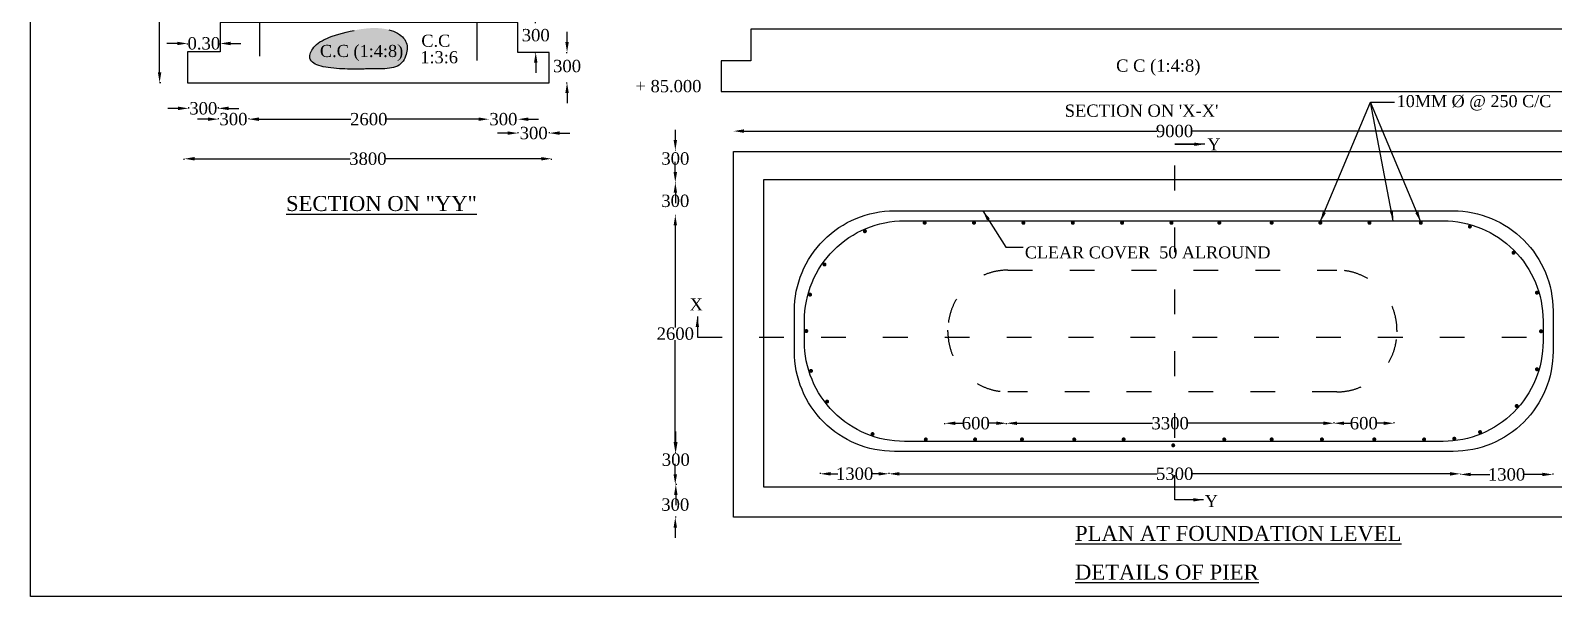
# Model space of a CAD drawing. Header units: millimetres. Extents: x 873 to 18870, y 107 to 12113.
# Drawn here: x 873 to 8258, y 107 to 2851 of the extents above; entities that cross this region are included whole.
import ezdxf

# ---------------------------------------------------------------- set-up
doc = ezdxf.new("R2010")
doc.units = ezdxf.units.MM
doc.header["$MEASUREMENT"] = 0
doc.linetypes.add('ACAD_ISO03W100', pattern=[30, 12, -18])
for name, color, linetype in [('DIM', 5, 'Continuous'), ('DO LINE', 3, 'Continuous'), ('DWG.LINE', 10, 'Continuous'), ('HATCH', 2, 'Continuous'), ('TEXT', 7, 'Continuous')]:
    doc.layers.add(name, color=color, linetype=linetype)
doc.layers.add('TITLE', color=7, linetype='Continuous', lineweight=30)
doc.styles.get("Standard").update_dxf_attribs({"font": 'times.ttf', "height": 60})
doc.dimstyles.get("Standard").update_dxf_attribs({"dimtxt": 60, "dimasz": 50, "dimexe": 0.18, "dimexo": 0.0625, "dimgap": 0.09, "dimtad": 0, "dimtih": 1, "dimtoh": 1, "dimdec": 0, "dimzin": 0, "dimdsep": 46, "dimtxsty": 'Standard', "dimcen": 300, "dimclrd": 5, "dimclre": 5, "dimclrt": 4, "dimadec": 0, "dimazin": 0, "dimtfac": 1, "dimtdec": 0, "dimtofl": 0, "dimtmove": 0, "dimatfit": 3, "dimfxl": 0, "dimtolj": 1, "dimtzin": 0, "dimarcsym": 0})

# ---------------------------------------------------------------- blocks, each defined once
blk = doc.blocks.new('*D12')
at = {"layer": 'Defpoints', "color": 0, "ltscale": 0.2}
for p in [(3999.3, 2269.7), (3999.3, 2113.8), (3999.6, 2113.8)]:
    blk.add_point(p, dxfattribs=at)
at = {"layer": 'DIM', "color": 5, "lineweight": -2, "ltscale": 0.2}
for p, q in [((3999.6, 2319.7), (3999.6, 2369.7)), ((3999.4, 2269.7), (3999.8, 2269.7)), ((3999.4, 2113.8), (3999.8, 2113.8)), ((3999.6, 2063.8), (3999.6, 2013.8))]:
    blk.add_line(p, q, dxfattribs=at)
at = {"layer": 'DIM', "color": 5, "ltscale": 0.2}
for points in [[(3991.3, 2319.7), (4008, 2319.7), (3999.6, 2269.7)], [(3991.3, 2063.8), (4008, 2063.8), (3999.6, 2113.8)]]:
    blk.add_solid(points, dxfattribs=at)
at = {"layer": 'DIM', "color": 4, "ltscale": 0.2, "insert": (3999.6, 2229.6), "char_height": 60, "attachment_point": 5}
blk.add_mtext('\\A1;300', dxfattribs=at)
blk = doc.blocks.new('*D13')
at = {"layer": 'Defpoints', "color": 0, "ltscale": 0.2}
for p in [(3999.3, 2113.8), (3999.3, 1955.3), (3999.4, 1955.3)]:
    blk.add_point(p, dxfattribs=at)
at = {"layer": 'DIM', "color": 5, "lineweight": -2, "ltscale": 0.2}
for p, q in [((3999.4, 2163.8), (3999.4, 2213.8)), ((3999.4, 2113.8), (3999.6, 2113.8)), ((3999.4, 1955.3), (3999.6, 1955.3)), ((3999.4, 1905.3), (3999.4, 1855.3))]:
    blk.add_line(p, q, dxfattribs=at)
at = {"layer": 'DIM', "color": 5, "ltscale": 0.2}
for points in [[(3991.1, 2163.8), (4007.7, 2163.8), (3999.4, 2113.8)], [(3991.1, 1905.3), (4007.7, 1905.3), (3999.4, 1955.3)]]:
    blk.add_solid(points, dxfattribs=at)
at = {"layer": 'DIM', "color": 4, "ltscale": 0.2, "insert": (3999.4, 2024.4), "char_height": 60, "attachment_point": 5}
blk.add_mtext('\\A1;300', dxfattribs=at)
blk = doc.blocks.new('*D14')
at = {"layer": 'Defpoints', "color": 0, "ltscale": 0.2}
for p in [(3999.3, 1955.3), (3999.3, 806.1), (3999.4, 806.1)]:
    blk.add_point(p, dxfattribs=at)
at = {"layer": 'DIM', "color": 5, "lineweight": -2, "ltscale": 0.2}
for p, q in [((3999.4, 1955.3), (3999.6, 1955.3)), ((3999.4, 1905.3), (3999.4, 1411.3)), ((3999.4, 856.1), (3999.4, 1350.1)), ((3999.4, 806.1), (3999.6, 806.1))]:
    blk.add_line(p, q, dxfattribs=at)
at = {"layer": 'DIM', "color": 5, "ltscale": 0.2}
for points in [[(3991.1, 1905.3), (4007.7, 1905.3), (3999.4, 1955.3)], [(3991.1, 856.1), (4007.7, 856.1), (3999.4, 806.1)]]:
    blk.add_solid(points, dxfattribs=at)
at = {"layer": 'DIM', "color": 4, "ltscale": 0.2, "insert": (3999.4, 1380.7), "char_height": 60, "attachment_point": 5}
blk.add_mtext('\\A1;2600', dxfattribs=at)
blk = doc.blocks.new('*D15')
at = {"layer": 'Defpoints', "color": 0, "ltscale": 0.2}
for p in [(3999.4, 806.1), (4001.9, 649.7), (4008, 649.7)]:
    blk.add_point(p, dxfattribs=at)
at = {"layer": 'DIM', "color": 5, "lineweight": -2, "ltscale": 0.2}
for p, q in [((4001.9, 856.1), (4001.9, 906.1)), ((3999.5, 806.1), (4002.1, 806.1)), ((4006.9, 649.7), (4001.7, 649.7)), ((4001.9, 599.7), (4001.9, 549.7))]:
    blk.add_line(p, q, dxfattribs=at)
at = {"layer": 'DIM', "color": 5, "ltscale": 0.2}
for points in [[(3993.6, 856.1), (4010.3, 856.1), (4001.9, 806.1)], [(3993.6, 599.7), (4010.3, 599.7), (4001.9, 649.7)]]:
    blk.add_solid(points, dxfattribs=at)
at = {"layer": 'DIM', "color": 4, "ltscale": 0.2, "insert": (4001.9, 770), "char_height": 60, "attachment_point": 5}
blk.add_mtext('\\A1;300', dxfattribs=at)
blk = doc.blocks.new('*D16')
at = {"layer": 'Defpoints', "color": 0, "ltscale": 0.2}
for p in [(3999.2, 649.7), (3999.2, 491.1), (4008, 491.1)]:
    blk.add_point(p, dxfattribs=at)
at = {"layer": 'DIM', "color": 5, "lineweight": -2, "ltscale": 0.2}
for p, q in [((3999.2, 699.7), (3999.2, 749.7)), ((3999.2, 649.7), (3999, 649.7)), ((4004.2, 491.1), (3999, 491.1)), ((3999.2, 441.1), (3999.2, 391.1))]:
    blk.add_line(p, q, dxfattribs=at)
at = {"layer": 'DIM', "color": 5, "ltscale": 0.2}
for points in [[(3990.9, 699.7), (4007.6, 699.7), (3999.2, 649.7)], [(3990.9, 441.1), (4007.6, 441.1), (3999.2, 491.1)]]:
    blk.add_solid(points, dxfattribs=at)
at = {"layer": 'DIM', "color": 4, "ltscale": 0.2, "insert": (3999.2, 552.2), "char_height": 60, "attachment_point": 5}
blk.add_mtext('\\A1;300', dxfattribs=at)
blk = doc.blocks.new('*D17')
at = {"layer": 'Defpoints', "color": 0, "ltscale": 0.2}
for p in [(4702.3, 709.4), (5035.4, 709.4), (5035.4, 701.7)]:
    blk.add_point(p, dxfattribs=at)
at = {"layer": 'DIM', "color": 5, "lineweight": -2, "ltscale": 0.2}
for p, q in [((4702.3, 706.7), (4702.3, 701.5)), ((4752.3, 701.7), (4786.9, 701.7)), ((4985.4, 701.7), (4950.7, 701.7)), ((5035.4, 706.7), (5035.4, 701.5))]:
    blk.add_line(p, q, dxfattribs=at)
at = {"layer": 'DIM', "color": 5, "ltscale": 0.2}
for points in [[(4752.3, 710), (4752.3, 693.4), (4702.3, 701.7)], [(4985.4, 710), (4985.4, 693.4), (5035.4, 701.7)]]:
    blk.add_solid(points, dxfattribs=at)
at = {"layer": 'DIM', "color": 4, "ltscale": 0.2, "insert": (4868.8, 701.7), "char_height": 60, "attachment_point": 5}
blk.add_mtext('\\A1;1300', dxfattribs=at)
blk = doc.blocks.new('*D18')
at = {"layer": 'Defpoints', "color": 0, "ltscale": 0.2}
for p in [(5035.4, 701.5), (7806, 701.5), (7806, 701.5)]:
    blk.add_point(p, dxfattribs=at)
at = {"layer": 'DIM', "color": 5, "lineweight": -2, "ltscale": 0.2}
for p, q in [((5035.4, 701.5), (5035.4, 701.3)), ((5085.4, 701.5), (6335.7, 701.5)), ((7756, 701.5), (6505.7, 701.5)), ((7806, 701.5), (7806, 701.3))]:
    blk.add_line(p, q, dxfattribs=at)
at = {"layer": 'DIM', "color": 5, "ltscale": 0.2}
for points in [[(5085.4, 709.8), (5085.4, 693.1), (5035.4, 701.5)], [(7756, 709.8), (7756, 693.1), (7806, 701.5)]]:
    blk.add_solid(points, dxfattribs=at)
at = {"layer": 'DIM', "color": 4, "ltscale": 0.2, "insert": (6420.7, 701.5), "char_height": 60, "attachment_point": 5}
blk.add_mtext('\\A1;5300', dxfattribs=at)
blk = doc.blocks.new('*D19')
at = {"layer": 'Defpoints', "color": 0, "ltscale": 0.2}
for p in [(7806, 701.5), (8253.8, 707.8), (8253.8, 698.5)]:
    blk.add_point(p, dxfattribs=at)
at = {"layer": 'DIM', "color": 5, "lineweight": -2, "ltscale": 0.2}
for p, q in [((7806, 701.5), (7806, 698.3)), ((7856, 698.5), (7948, 698.5)), ((8203.8, 698.5), (8111.8, 698.5)), ((8253.8, 703.5), (8253.8, 698.3))]:
    blk.add_line(p, q, dxfattribs=at)
at = {"layer": 'DIM', "color": 5, "ltscale": 0.2}
for points in [[(7856, 706.9), (7856, 690.2), (7806, 698.5)], [(8203.8, 706.9), (8203.8, 690.2), (8253.8, 698.5)]]:
    blk.add_solid(points, dxfattribs=at)
at = {"layer": 'DIM', "color": 4, "ltscale": 0.2, "insert": (8029.9, 698.5), "char_height": 60, "attachment_point": 5}
blk.add_mtext('\\A1;1300', dxfattribs=at)
blk = doc.blocks.new('*D20')
at = {"layer": 'Defpoints', "color": 0, "ltscale": 0.2}
for p in [(5306.9, 939.1), (5605.8, 946.7), (5605.8, 939.1)]:
    blk.add_point(p, dxfattribs=at)
at = {"layer": 'DIM', "color": 5, "lineweight": -2, "ltscale": 0.2}
for p, q in [((5306.9, 941.7), (5306.9, 946.9)), ((5356.9, 946.7), (5393.3, 946.7)), ((5555.8, 946.7), (5519.4, 946.7)), ((5605.8, 941.7), (5605.8, 946.9))]:
    blk.add_line(p, q, dxfattribs=at)
at = {"layer": 'DIM', "color": 5, "ltscale": 0.2}
for points in [[(5356.9, 955), (5356.9, 938.4), (5306.9, 946.7)], [(5555.8, 955), (5555.8, 938.4), (5605.8, 946.7)]]:
    blk.add_solid(points, dxfattribs=at)
at = {"layer": 'DIM', "color": 4, "ltscale": 0.2, "insert": (5456.3, 946.7), "char_height": 60, "attachment_point": 5}
blk.add_mtext('\\A1;600', dxfattribs=at)
blk = doc.blocks.new('*D21')
at = {"layer": 'Defpoints', "color": 0, "ltscale": 0.2}
for p in [(5605.8, 939.1), (7191.9, 954.3), (7191.9, 946.7)]:
    blk.add_point(p, dxfattribs=at)
at = {"layer": 'DIM', "color": 5, "lineweight": -2, "ltscale": 0.2}
for p, q in [((5605.8, 941.7), (5605.8, 946.9)), ((5655.8, 946.7), (6313.5, 946.7)), ((7141.9, 946.7), (6484.1, 946.7)), ((7191.9, 951.7), (7191.9, 946.5))]:
    blk.add_line(p, q, dxfattribs=at)
at = {"layer": 'DIM', "color": 5, "ltscale": 0.2}
for points in [[(5655.8, 955), (5655.8, 938.4), (5605.8, 946.7)], [(7141.9, 955), (7141.9, 938.4), (7191.9, 946.7)]]:
    blk.add_solid(points, dxfattribs=at)
at = {"layer": 'DIM', "color": 4, "ltscale": 0.2, "insert": (6398.8, 946.7), "char_height": 60, "attachment_point": 5}
blk.add_mtext('\\A1;3300', dxfattribs=at)
blk = doc.blocks.new('*D22')
at = {"layer": 'Defpoints', "color": 0, "ltscale": 0.2}
for p in [(7191.9, 954.3), (7483.2, 958.9), (7483.2, 946.7)]:
    blk.add_point(p, dxfattribs=at)
at = {"layer": 'DIM', "color": 5, "lineweight": -2, "ltscale": 0.2}
for p, q in [((7191.9, 951.7), (7191.9, 946.5)), ((7241.9, 946.7), (7274.5, 946.7)), ((7433.2, 946.7), (7400.6, 946.7)), ((7483.2, 951.7), (7483.2, 946.5))]:
    blk.add_line(p, q, dxfattribs=at)
at = {"layer": 'DIM', "color": 5, "ltscale": 0.2}
for points in [[(7241.9, 955), (7241.9, 938.4), (7191.9, 946.7)], [(7433.2, 955), (7433.2, 938.4), (7483.2, 946.7)]]:
    blk.add_solid(points, dxfattribs=at)
at = {"layer": 'DIM', "color": 4, "ltscale": 0.2, "insert": (7337.5, 946.7), "char_height": 60, "attachment_point": 5}
blk.add_mtext('\\A1;600', dxfattribs=at)
blk = doc.blocks.new('*D23')
at = {"layer": 'Defpoints', "color": 0, "ltscale": 0.2}
for p in [(4282, 2362.8), (8558.1, 2362.8), (8558.1, 2362.8)]:
    blk.add_point(p, dxfattribs=at)
at = {"layer": 'DIM', "color": 5, "lineweight": -2, "ltscale": 0.2}
for p, q in [((4282, 2362.8), (4282, 2363)), ((4332, 2362.8), (6334.7, 2362.8)), ((8508.1, 2362.8), (6505.4, 2362.8)), ((8558.1, 2362.8), (8558.1, 2363))]:
    blk.add_line(p, q, dxfattribs=at)
at = {"layer": 'DIM', "color": 5, "ltscale": 0.2}
for points in [[(4332, 2371.2), (4332, 2354.5), (4282, 2362.8)], [(8508.1, 2371.2), (8508.1, 2354.5), (8558.1, 2362.8)]]:
    blk.add_solid(points, dxfattribs=at)
at = {"layer": 'DIM', "color": 4, "ltscale": 0.2, "insert": (6420, 2362.8), "char_height": 60, "attachment_point": 5}
blk.add_mtext('\\A1;9000', dxfattribs=at)
blk = doc.blocks.new('*D55')
at = {"layer": 'Defpoints', "color": 0, "ltscale": 0.2}
for p in [(3235.4, 2888.6), (3322.6, 2888.6), (3235.4, 2744.5)]:
    blk.add_point(p, dxfattribs=at)
at = {"layer": 'DIM', "color": 5, "lineweight": -2, "ltscale": 0.2}
for p, q in [((3322.6, 2938.6), (3322.6, 2988.6)), ((3317.6, 2888.6), (3322.8, 2888.6)), ((3317.6, 2744.5), (3322.8, 2744.5)), ((3322.6, 2694.5), (3322.6, 2644.5))]:
    blk.add_line(p, q, dxfattribs=at)
at = {"layer": 'DIM', "color": 5, "ltscale": 0.2}
for points in [[(3314.2, 2938.6), (3330.9, 2938.6), (3322.6, 2888.6)], [(3314.2, 2694.5), (3330.9, 2694.5), (3322.6, 2744.5)]]:
    blk.add_solid(points, dxfattribs=at)
at = {"layer": 'DIM', "color": 4, "ltscale": 0.2, "insert": (3322.6, 2827.5), "char_height": 60, "attachment_point": 5}
blk.add_mtext('\\A1;300', dxfattribs=at)
blk = doc.blocks.new('*D56')
at = {"layer": 'Defpoints', "color": 0, "ltscale": 0.2}
for p in [(3388.5, 2744.5), (3388.5, 2597.5), (3474.6, 2597.5)]:
    blk.add_point(p, dxfattribs=at)
at = {"layer": 'DIM', "color": 5, "lineweight": -2, "ltscale": 0.2}
for p, q in [((3474.6, 2794.5), (3474.6, 2844.5)), ((3469.6, 2744.5), (3474.7, 2744.5)), ((3469.6, 2597.5), (3474.7, 2597.5)), ((3474.6, 2547.5), (3474.6, 2497.5))]:
    blk.add_line(p, q, dxfattribs=at)
at = {"layer": 'DIM', "color": 5, "ltscale": 0.2}
for points in [[(3466.2, 2794.5), (3482.9, 2794.5), (3474.6, 2744.5)], [(3466.2, 2547.5), (3482.9, 2547.5), (3474.6, 2597.5)]]:
    blk.add_solid(points, dxfattribs=at)
at = {"layer": 'DIM', "color": 4, "ltscale": 0.2, "insert": (3474.6, 2677.8), "char_height": 60, "attachment_point": 5}
blk.add_mtext('\\A1;300', dxfattribs=at)
blk = doc.blocks.new('*D47')
at = {"layer": 'Defpoints', "color": 0, "ltscale": 0.2}
for p in [(1638.5, 2480.9), (1783.1, 2480.9), (1783.1, 2473)]:
    blk.add_point(p, dxfattribs=at)
at = {"layer": 'DIM', "color": 5, "lineweight": -2, "ltscale": 0.2}
for p, q in [((1588.5, 2473), (1538.5, 2473)), ((1638.5, 2478), (1638.5, 2472.9)), ((1783.1, 2478), (1783.1, 2472.9)), ((1833.1, 2473), (1883.1, 2473))]:
    blk.add_line(p, q, dxfattribs=at)
at = {"layer": 'DIM', "color": 5, "ltscale": 0.2}
for points in [[(1588.5, 2481.4), (1588.5, 2464.7), (1638.5, 2473)], [(1833.1, 2481.4), (1833.1, 2464.7), (1783.1, 2473)]]:
    blk.add_solid(points, dxfattribs=at)
at = {"layer": 'DIM', "color": 4, "ltscale": 0.2, "insert": (1710.8, 2473), "char_height": 60, "attachment_point": 5}
blk.add_mtext('\\A1;300', dxfattribs=at)
blk = doc.blocks.new('*D48')
at = {"layer": 'Defpoints', "color": 0, "ltscale": 0.2}
for p in [(1783.1, 2529.5), (1930.9, 2529.5), (1930.9, 2420.6)]:
    blk.add_point(p, dxfattribs=at)
at = {"layer": 'DIM', "color": 5, "lineweight": -2, "ltscale": 0.2}
for p, q in [((1733.1, 2420.6), (1683.1, 2420.6)), ((1783.1, 2425.6), (1783.1, 2420.4)), ((1930.9, 2425.6), (1930.9, 2420.4)), ((1980.9, 2420.6), (2030.9, 2420.6))]:
    blk.add_line(p, q, dxfattribs=at)
at = {"layer": 'DIM', "color": 5, "ltscale": 0.2}
for points in [[(1733.1, 2429), (1733.1, 2412.3), (1783.1, 2420.6)], [(1980.9, 2429), (1980.9, 2412.3), (1930.9, 2420.6)]]:
    blk.add_solid(points, dxfattribs=at)
at = {"layer": 'DIM', "color": 4, "ltscale": 0.2, "insert": (1857, 2420.6), "char_height": 60, "attachment_point": 5}
blk.add_mtext('\\A1;300', dxfattribs=at)
blk = doc.blocks.new('*D49')
at = {"layer": 'Defpoints', "color": 0, "ltscale": 0.2}
for p in [(1930.9, 2420.4), (3095.2, 2420.4), (3095.2, 2420.4)]:
    blk.add_point(p, dxfattribs=at)
at = {"layer": 'DIM', "color": 5, "lineweight": -2, "ltscale": 0.2}
for p, q in [((1930.9, 2420.4), (1930.9, 2420.6)), ((1980.9, 2420.4), (2426.9, 2420.4)), ((3045.2, 2420.4), (2599.2, 2420.4)), ((3095.2, 2420.4), (3095.2, 2420.6))]:
    blk.add_line(p, q, dxfattribs=at)
at = {"layer": 'DIM', "color": 5, "ltscale": 0.2}
for points in [[(1980.9, 2428.8), (1980.9, 2412.1), (1930.9, 2420.4)], [(3045.2, 2428.8), (3045.2, 2412.1), (3095.2, 2420.4)]]:
    blk.add_solid(points, dxfattribs=at)
at = {"layer": 'DIM', "color": 4, "ltscale": 0.2, "insert": (2513.1, 2420.4), "char_height": 60, "attachment_point": 5}
blk.add_mtext('\\A1;2600', dxfattribs=at)
blk = doc.blocks.new('*D50')
at = {"layer": 'Defpoints', "color": 0, "ltscale": 0.2}
for p in [(3095.2, 2420.4), (3236.6, 2420.4), (3236.6, 2420.4)]:
    blk.add_point(p, dxfattribs=at)
at = {"layer": 'DIM', "color": 5, "lineweight": -2, "ltscale": 0.2}
for p, q in [((3045.2, 2420.4), (2995.2, 2420.4)), ((3095.2, 2420.4), (3095.2, 2420.6)), ((3236.6, 2420.4), (3236.6, 2420.6)), ((3286.6, 2420.4), (3336.6, 2420.4))]:
    blk.add_line(p, q, dxfattribs=at)
at = {"layer": 'DIM', "color": 5, "ltscale": 0.2}
for points in [[(3045.2, 2428.8), (3045.2, 2412.1), (3095.2, 2420.4)], [(3286.6, 2428.8), (3286.6, 2412.1), (3236.6, 2420.4)]]:
    blk.add_solid(points, dxfattribs=at)
at = {"layer": 'DIM', "color": 4, "ltscale": 0.2, "insert": (3165.9, 2420.4), "char_height": 60, "attachment_point": 5}
blk.add_mtext('\\A1;300', dxfattribs=at)
blk = doc.blocks.new('*D51')
at = {"layer": 'Defpoints', "color": 0, "ltscale": 0.2}
for p in [(3236.6, 2420.4), (3388.5, 2420.4), (3388.5, 2353.1)]:
    blk.add_point(p, dxfattribs=at)
at = {"layer": 'DIM', "color": 5, "lineweight": -2, "ltscale": 0.2}
for p, q in [((3186.6, 2353.1), (3136.6, 2353.1)), ((3236.6, 2358.1), (3236.6, 2353)), ((3388.5, 2358.1), (3388.5, 2353)), ((3438.5, 2353.1), (3488.5, 2353.1))]:
    blk.add_line(p, q, dxfattribs=at)
at = {"layer": 'DIM', "color": 5, "ltscale": 0.2}
for points in [[(3186.6, 2361.5), (3186.6, 2344.8), (3236.6, 2353.1)], [(3438.5, 2361.5), (3438.5, 2344.8), (3388.5, 2353.1)]]:
    blk.add_solid(points, dxfattribs=at)
at = {"layer": 'DIM', "color": 4, "ltscale": 0.2, "insert": (3312.6, 2353.1), "char_height": 60, "attachment_point": 5}
blk.add_mtext('\\A1;300', dxfattribs=at)
blk = doc.blocks.new('*D52')
at = {"layer": 'Defpoints', "color": 0, "ltscale": 0.2}
for p in [(1618.6, 2216.2), (3399.3, 2228.7), (3399.3, 2216.2)]:
    blk.add_point(p, dxfattribs=at)
at = {"layer": 'DIM', "color": 5, "lineweight": -2, "ltscale": 0.2}
for p, q in [((1618.6, 2223.7), (1618.6, 2228.9)), ((1668.6, 2228.7), (2423.6, 2228.7)), ((3349.3, 2228.7), (2594.2, 2228.7)), ((3399.3, 2223.7), (3399.3, 2228.9))]:
    blk.add_line(p, q, dxfattribs=at)
at = {"layer": 'DIM', "color": 5, "ltscale": 0.2}
for points in [[(1668.6, 2237.1), (1668.6, 2220.4), (1618.6, 2228.7)], [(3349.3, 2237.1), (3349.3, 2220.4), (3399.3, 2228.7)]]:
    blk.add_solid(points, dxfattribs=at)
at = {"layer": 'DIM', "color": 4, "ltscale": 0.2, "insert": (2508.9, 2228.7), "char_height": 60, "attachment_point": 5}
blk.add_mtext('\\A1;3800', dxfattribs=at)
blk = doc.blocks.new('*D53')
at = {"layer": 'Defpoints', "color": 0, "ltscale": 0.2}
for p in [(1511.6, 6976.9), (1499.1, 2597.5), (1511.6, 2597.5)]:
    blk.add_point(p, dxfattribs=at)
at = {"layer": 'DIM', "color": 5, "lineweight": -2, "ltscale": 0.2}
for p, q in [((1504.1, 6976.9), (1498.9, 6976.9)), ((1499.1, 6926.9), (1499.1, 5037.5)), ((1499.1, 2647.5), (1499.1, 4976.2)), ((1504.1, 2597.5), (1498.9, 2597.5))]:
    blk.add_line(p, q, dxfattribs=at)
at = {"layer": 'DIM', "color": 5, "ltscale": 0.2}
for points in [[(1490.7, 6926.9), (1507.4, 6926.9), (1499.1, 6976.9)], [(1490.7, 2647.5), (1507.4, 2647.5), (1499.1, 2597.5)]]:
    blk.add_solid(points, dxfattribs=at)
at = {"layer": 'DIM', "color": 4, "ltscale": 0.2, "insert": (1499.1, 5006.9), "char_height": 60, "attachment_point": 5}
blk.add_mtext('\\A1;8900', dxfattribs=at)
blk = doc.blocks.new('*D59')
at = {"layer": 'Defpoints', "color": 0, "ltscale": 0.2}
for p in [(1634.1, 2787.5), (1634.1, 2747.4), (1793, 2747.4)]:
    blk.add_point(p, dxfattribs=at)
at = {"layer": 'DIM', "color": 5, "lineweight": -2, "ltscale": 0.2}
for p, q in [((1584.1, 2787.5), (1534.1, 2787.5)), ((1634.1, 2782.5), (1634.1, 2787.7)), ((1793, 2782.5), (1793, 2787.7)), ((1843, 2787.5), (1893, 2787.5))]:
    blk.add_line(p, q, dxfattribs=at)
at = {"layer": 'DIM', "color": 5, "ltscale": 0.2}
for points in [[(1584.1, 2795.8), (1584.1, 2779.2), (1634.1, 2787.5)], [(1843, 2795.8), (1843, 2779.2), (1793, 2787.5)]]:
    blk.add_solid(points, dxfattribs=at)
at = {"layer": 'DIM', "color": 4, "ltscale": 0.2, "insert": (1713.5, 2787.5), "char_height": 60, "attachment_point": 5}
blk.add_mtext('\\A1;0.30', dxfattribs=at)

msp = doc.modelspace()

# ---------------------------------------------------------------- hatches: boundary and pattern name
at = {"layer": 'HATCH', "ltscale": 0.2}
h = msp.add_hatch(dxfattribs=at)
h.set_pattern_fill('AR-SAND', color=256, scale=50, style=0)
h.paths.add_polyline_path([(2672.7, 4989), (2668.8, 5001.5), (2664.9, 5014), (2661.2, 5026.5), (2657.6, 5039), (2654.3, 5051.4), (2651.1, 5063.6), (2647.9, 5075.6), (2644.8, 5087.3), (2641.7, 5098.4), (2638.4, 5109), (2635, 5118.9), (2631.3, 5128), (2627.4, 5136.2), (2623.1, 5143.6), (2618.5, 5150.3), (2613.6, 5156.3), (2608.2, 5161.6), (2602.4, 5166.5), (2596.2, 5170.8), (2589.5, 5174.8), (2582.3, 5178.4), (2574.6, 5181.7), (2566.6, 5184.5), (2558.4, 5187), (2549.9, 5189.1), (2541.3, 5190.7), (2532.6, 5191.8), (2523.9, 5192.4), (2515.2, 5192.5), (2506.6, 5192), (2498, 5191.1), (2489.3, 5189.7), (2480.6, 5187.8), (2471.8, 5185.6), (2462.9, 5182.8), (2453.9, 5179.7), (2444.6, 5176.2), (2435.2, 5172.4), (2425.8, 5168.1), (2416.3, 5163.4), (2406.9, 5158.3), (2397.6, 5152.8), (2388.5, 5146.8), (2379.6, 5140.5), (2371, 5133.6), (2362.8, 5126.4), (2355, 5118.7), (2347.6, 5110.7), (2340.8, 5102.4), (2334.6, 5093.8), (2329.1, 5084.8), (2324.3, 5075.7), (2320.3, 5066.3), (2317, 5056.6), (2314.3, 5046.7), (2312.2, 5036.6), (2310.6, 5026.2), (2309.4, 5015.5), (2308.6, 5004.5), (2308, 4993.2), (2307.6, 4981.6), (2307.3, 4969.7), (2307.2, 4957.5), (2307.2, 4945.1), (2307.2, 4932.6), (2307.2, 4919.9), (2307.1, 4907.1), (2307, 4894.2), (2306.9, 4881.3), (2306.6, 4868.4), (2306.2, 4855.4), (2305.7, 4842.5), (2305.2, 4829.7), (2304.5, 4816.9), (2303.8, 4804.3), (2303, 4791.7), (2302.2, 4779.3), (2301.3, 4767.2), (2300.7, 4755.2), (2300.2, 4743.6), (2300.1, 4732.2), (2300.4, 4721.2), (2301.2, 4710.6), (2302.7, 4700.4), (2305, 4690.7), (2308.3, 4681.5), (2313.1, 4672.8), (2319.8, 4664.5), (2328.7, 4656.9), (2340.1, 4649.7), (2354.4, 4643.1), (2372.1, 4637), (2385.4, 4634.5), (2398, 4632.7), (2410, 4631.3), (2421.5, 4630.5), (2432.6, 4630.1), (2443.4, 4630), (2454.1, 4630.2), (2464.6, 4630.5), (2475.1, 4631), (2485.6, 4631.6), (2496.1, 4632.5), (2506.6, 4633.6), (2517.1, 4635), (2527.5, 4636.8), (2538, 4639), (2548.5, 4641.7), (2558.9, 4644.9), (2569.4, 4648.6), (2579.7, 4652.6), (2589.9, 4656.9), (2599.9, 4661.5), (2609.6, 4666.1), (2619.1, 4670.7), (2628.2, 4675.3), (2637, 4679.8), (2645.3, 4684.2), (2653.2, 4688.7), (2660.6, 4693.2), (2667.5, 4698), (2673.8, 4703), (2679.5, 4708.3), (2684.6, 4714), (2689.1, 4720.3), (2692.9, 4727), (2696.2, 4734), (2699.1, 4741.5), (2701.6, 4749.3), (2703.9, 4757.3), (2705.9, 4765.5), (2707.8, 4773.9), (2709.6, 4782.5), (2711.3, 4791.2), (2712.8, 4800.1), (2713.9, 4809.2), (2714.7, 4818.6), (2715.1, 4828.1), (2714.9, 4838), (2714, 4848.2), (2712.5, 4858.7), (2710.4, 4869.5), (2707.7, 4880.7), (2704.6, 4892), (2701.1, 4903.6), (2697.3, 4915.4), (2693.3, 4927.4), (2689.2, 4939.5), (2685.1, 4951.7), (2680.9, 4964.1), (2676.8, 4976.5)])
h.paths.add_polyline_path([(2687.2, 2806.3), (2682.1, 2813.2), (2676.1, 2819.7), (2669.3, 2825.9), (2661.5, 2831.6), (2652.9, 2837), (2643.5, 2841.9), (2633.2, 2846.4), (2622.1, 2850.5), (2610.1, 2854), (2597.3, 2857), (2583.6, 2859.4), (2569, 2861.1), (2553.4, 2862.1), (2537, 2862.3), (2519.5, 2861.7), (2501.1, 2860.1), (2482, 2857.8), (2462.5, 2854.8), (2442.8, 2851.2), (2423.2, 2847.1), (2404, 2842.6), (2385.4, 2837.9), (2367.9, 2833), (2351.5, 2828), (2336.2, 2822.9), (2322.1, 2817.7), (2309.2, 2812.3), (2297.3, 2806.8), (2286.4, 2801.1), (2276.6, 2795.2), (2267.7, 2789), (2259.7, 2782.5), (2252.7, 2775.9), (2246.5, 2769.1), (2241.2, 2762.2), (2236.8, 2755.3), (2233.2, 2748.5), (2230.5, 2741.7), (2228.6, 2735.1), (2227.5, 2728.8), (2227.2, 2722.6), (2227.9, 2716.8), (2229.5, 2711.2), (2232.1, 2705.9), (2235.8, 2700.9), (2240.6, 2696.2), (2246.6, 2691.8), (2253.7, 2687.8), (2262, 2684.1), (2271.3, 2680.7), (2281.6, 2677.7), (2292.6, 2674.9), (2304.5, 2672.5), (2316.9, 2670.5), (2329.9, 2668.7), (2343.3, 2667.3), (2357, 2666.1), (2370.7, 2665.2), (2384.3, 2664.5), (2397.5, 2664), (2410.2, 2663.7), (2422.2, 2663.4), (2433.2, 2663.3), (2443.2, 2663.3), (2452.3, 2663.3), (2460.6, 2663.3), (2468.4, 2663.4), (2475.8, 2663.5), (2483.1, 2663.6), (2490.3, 2663.7), (2497.7, 2663.8), (2505.5, 2663.8), (2513.6, 2663.9), (2522.1, 2664), (2531, 2664.1), (2540.2, 2664.1), (2549.8, 2664.3), (2559.8, 2664.4), (2570, 2664.7), (2580.6, 2665), (2591.4, 2665.4), (2602.2, 2666.2), (2613, 2667.4), (2623.4, 2669), (2633.5, 2671.3), (2643, 2674.3), (2651.8, 2678.1), (2659.8, 2682.9), (2667, 2688.5), (2673.4, 2694.8), (2679.1, 2701.7), (2684, 2709.2), (2688.1, 2717), (2691.7, 2725.2), (2694.5, 2733.6), (2696.7, 2742), (2698.2, 2750.5), (2699.1, 2758.9), (2699.2, 2767.3), (2698.5, 2775.6), (2697, 2783.7), (2694.6, 2791.5), (2691.4, 2799.1)])
h.paths.add_polyline_path([(10383.4, 5339.4), (10385.9, 5345), (10387.7, 5350.9), (10388.8, 5357.2), (10389.5, 5363.7), (10389.6, 5370.6), (10389.3, 5377.5), (10388.4, 5384.5), (10387, 5391.4), (10385.2, 5398.1), (10382.9, 5404.4), (10380.1, 5410.4), (10376.8, 5415.7), (10373, 5420.6), (10368.8, 5425), (10364.2, 5428.9), (10359, 5432.4), (10353.4, 5435.5), (10347.4, 5438.2), (10340.8, 5440.6), (10333.9, 5442.6), (10326.5, 5444.4), (10318.9, 5445.9), (10311, 5447.1), (10302.8, 5448.1), (10294.6, 5448.9), (10286.3, 5449.4), (10277.9, 5449.8), (10269.6, 5449.9), (10261.2, 5450), (10252.4, 5450.1), (10243.1, 5450.2), (10233, 5450.5), (10222, 5451), (10209.9, 5451.9), (10196.4, 5453.3), (10181.5, 5455.1), (10165.4, 5457.2), (10148.6, 5459.7), (10131.5, 5462.3), (10114.5, 5465), (10097.9, 5467.5), (10082.2, 5469.9), (10067.8, 5471.9), (10054.9, 5473.4), (10043.5, 5474.6), (10033.1, 5475.3), (10023.5, 5475.6), (10014.5, 5475.6), (10005.6, 5475.1), (9996.7, 5474.3), (9987.3, 5473.2), (9977.4, 5471.7), (9966.9, 5469.9), (9955.9, 5467.8), (9944.6, 5465.5), (9933, 5462.8), (9921.3, 5459.9), (9909.6, 5456.8), (9897.9, 5453.5), (9886.4, 5449.9), (9875.1, 5446.1), (9864.1, 5442.1), (9853.2, 5437.8), (9842.6, 5433.2), (9832.3, 5428.3), (9822.2, 5423), (9812.5, 5417.4), (9803, 5411.3), (9794, 5405), (9785.4, 5398.5), (9777.3, 5391.7), (9769.9, 5384.9), (9763.3, 5378), (9757.4, 5371.3), (9752.4, 5364.6), (9748.4, 5358.1), (9745.3, 5351.8), (9743.1, 5345.7), (9741.8, 5339.7), (9741.3, 5333.9), (9741.7, 5328.1), (9742.8, 5322.3), (9744.7, 5316.7), (9747.4, 5311), (9750.8, 5305.4), (9755, 5299.9), (9760, 5294.6), (9765.8, 5289.4), (9772.4, 5284.4), (9779.9, 5279.7), (9788.1, 5275.3), (9797.3, 5271.2), (9807.2, 5267.4), (9817.9, 5264), (9829.4, 5260.8), (9841.5, 5258), (9854.2, 5255.5), (9867.6, 5253.3), (9881.4, 5251.4), (9895.9, 5249.8), (9911.8, 5248.5), (9930, 5247.5), (9951.5, 5246.7), (9977.1, 5246.1), (10007.8, 5245.7), (10044.4, 5245.4), (10088, 5245.4), (10101.9, 5246.9), (10114.1, 5248.3), (10125, 5249.6), (10134.5, 5250.9), (10143.1, 5252.1), (10150.9, 5253.1), (10158.1, 5254.1), (10167.8, 5255.4), (10177.9, 5256.6), (10184.2, 5257.3), (10190.4, 5258), (10196.6, 5258.8), (10202.9, 5259.5), (10209.1, 5260.4), (10215.5, 5261.3), (10222, 5262.3), (10228.7, 5263.6), (10235.6, 5265), (10242.9, 5266.7), (10250.6, 5268.7), (10258.8, 5271), (10267.6, 5273.7), (10277.1, 5276.8), (10287.2, 5280.4), (10297.7, 5284.4), (10308.6, 5288.8), (10319.4, 5293.4), (10329.9, 5298.2), (10340, 5303.2), (10349.3, 5308.3), (10357.7, 5313.4), (10364.9, 5318.5), (10371, 5323.5), (10376.1, 5328.7), (10380.2, 5334)])
h.paths.add_polyline_path([(2296.2, 4757.4), (2730.5, 4757.4), (2730.5, 4875.5), (2296.2, 4875.5)], flags=9)
h.paths.add_polyline_path([(2256.6, 2683.7), (2690.9, 2683.7), (2690.9, 2801.8), (2256.6, 2801.8)], flags=25)
h.paths.add_polyline_path([(9880.5, 5301.3), (10271.6, 5301.3), (10271.6, 5419.5), (9880.5, 5419.5)], flags=24)

# ---------------------------------------------------------------- linework, layer by layer
at = {"layer": 'DO LINE', "linetype": 'ACAD_ISO03W100', "ltscale": 10}
for points in [[(6561.1, 575.6), (6421.5, 575.6), (6421.5, 2299.1), (6566.3, 2299.1)], [(4106.3, 1463.4), (4106.3, 1364.5), (8722.5, 1364.5), (8722.5, 1486.4)]]:
    msp.add_lwpolyline(points, dxfattribs=at)
msp.add_lwpolyline([(5611.8, 1688.9), (7207.7, 1688.9, -0.414214), (7498.5, 1398.1), (7498.5, 1389.7, -0.414214), (7207.7, 1098.9), (5611.8, 1098.9, -0.414214), (5321, 1389.7), (5321, 1398.1, -0.414214)], format="xyb", close=True, dxfattribs=at)
at = {"layer": 'DWG.LINE', "ltscale": 0.2}
for points in [[(2256.6, 6732.2), (2256.6, 6384.1), (1982.6, 2888.6), (1982.6, 2726.4)], [(2732.8, 6732.2), (2732.8, 6380.2), (3037.2, 2888.6), (3037.2, 2705.8)], [(2610.1, 2854), (2622.1, 2850.5), (2633.2, 2846.4), (2643.5, 2841.9), (2652.9, 2837), (2661.5, 2831.6), (2669.3, 2825.9), (2676.1, 2819.7), (2682.1, 2813.2), (2687.2, 2806.3), (2691.4, 2799.1), (2694.6, 2791.5), (2697, 2783.7), (2698.5, 2775.6), (2699.2, 2767.3), (2699.1, 2758.9), (2698.2, 2750.5), (2696.7, 2742), (2694.5, 2733.6), (2691.7, 2725.2), (2688.1, 2717), (2684, 2709.2), (2679.1, 2701.7), (2673.4, 2694.8), (2667, 2688.5), (2659.8, 2682.9), (2651.8, 2678.1), (2643, 2674.3), (2633.5, 2671.3), (2623.4, 2669), (2613, 2667.4), (2602.2, 2666.2), (2591.4, 2665.4), (2580.6, 2665), (2570, 2664.7), (2559.8, 2664.4), (2549.8, 2664.3), (2540.2, 2664.1), (2531, 2664.1), (2522.1, 2664), (2513.6, 2663.9), (2505.5, 2663.8), (2497.7, 2663.8), (2490.3, 2663.7), (2483.1, 2663.6), (2475.8, 2663.5), (2468.4, 2663.4), (2460.6, 2663.3), (2452.3, 2663.3), (2443.2, 2663.3), (2433.2, 2663.3), (2422.2, 2663.4), (2410.2, 2663.7), (2397.5, 2664), (2384.3, 2664.5), (2370.7, 2665.2), (2357, 2666.1), (2343.3, 2667.3), (2329.9, 2668.7), (2316.9, 2670.5), (2304.5, 2672.5), (2292.6, 2674.9), (2281.6, 2677.7), (2271.3, 2680.7), (2262, 2684.1), (2253.7, 2687.8), (2246.6, 2691.8), (2240.6, 2696.2), (2235.8, 2700.9), (2232.1, 2705.9), (2229.5, 2711.2), (2227.9, 2716.8), (2227.2, 2722.6), (2227.5, 2728.8), (2228.6, 2735.1), (2230.5, 2741.7), (2233.2, 2748.5), (2236.8, 2755.3), (2241.2, 2762.2), (2246.5, 2769.1), (2252.7, 2775.9), (2259.7, 2782.5), (2267.7, 2789), (2276.6, 2795.2), (2286.4, 2801.1), (2297.3, 2806.8), (2309.2, 2812.3), (2322.1, 2817.7), (2336.2, 2822.9), (2351.5, 2828), (2367.9, 2833), (2385.4, 2837.9), (2404, 2842.6), (2423.2, 2847.1), (2442.8, 2851.2)], [(1634.1, 2597.5), (3388.5, 2597.5)], [(4282, 2264.1), (8558.1, 2264.1)]]:
    msp.add_lwpolyline(points, dxfattribs=at)
for points in [[(1634.1, 2597.5), (3388.5, 2597.5), (3388.5, 2744.5), (3235.4, 2744.5), (3235.4, 2888.6), (1793, 2888.6), (1793, 2747.4), (1634.1, 2747.4), (1634.1, 2597.5)], [(4221.7, 2702.9), (4221.7, 2554.8), (8583.9, 2554.8), (8583.9, 2707.9), (8430.8, 2707.9), (8430.8, 2856.6), (4365.2, 2856.6), (4365.2, 2702.9), (4221.7, 2702.9)], [(8558.1, 491.1), (4282, 491.1), (4282, 2264.1), (8558.1, 2264.1)], [(4429.2, 2128.4), (8403.9, 2128.4), (8403.9, 637.4), (4429.2, 637.4)]]:
    msp.add_lwpolyline(points, close=True, dxfattribs=at)
for points in [[(5061.5, 1976.4), (7770.6, 1976.4, -0.414214), (8255.3, 1491.7), (8255.3, 1295, -0.414214), (7770.6, 810.4), (5061.5, 810.4, -0.414214), (4576.8, 1295), (4576.8, 1491.7, -0.414214)], [(5110, 1927.9), (7722.2, 1927.9, -0.414214), (8206.8, 1443.3), (8206.8, 1343.5, -0.414214), (7722.2, 858.8), (5110, 858.8, -0.414214), (4625.3, 1343.5), (4625.3, 1443.3, -0.414214)]]:
    msp.add_lwpolyline(points, format="xyb", close=True, dxfattribs=at)
at = {"layer": 'HATCH', "ltscale": 0.2, "const_width": 9.69}
for points in [[(5203.6, 1918.2, 1), (5213.3, 1918.2, 1)], [(5442.8, 1918.2, 1), (5452.5, 1918.2, 1)], [(5682.4, 1918.2, 1), (5692.1, 1918.2, 1)], [(5922, 1918.2, 1), (5931.7, 1918.2, 1)], [(6160.9, 1918.2, 1), (6170.6, 1918.2, 1)], [(6400.2, 1918.2, 1), (6409.9, 1918.2, 1)], [(6632.3, 1918.2, 1), (6642, 1918.2, 1)], [(6886, 1918.2, 1), (6895.7, 1918.2, 1)], [(7122.1, 1918.2, 1), (7131.8, 1918.2, 1)], [(7360.3, 1918.2, 1), (7370, 1918.2, 1)], [(7609.3, 1918.2, 1), (7618.9, 1918.2, 1)], [(4913.8, 1877.4, 1), (4923.5, 1877.4, 1)], [(7847.1, 1900.1, 1), (7856.8, 1900.1, 1)], [(8058.8, 1773.2, 1), (8068.5, 1773.2, 1)], [(4717.8, 1716.3, 1), (4727.5, 1716.3, 1)], [(4648.1, 1570.3, 1), (4657.8, 1570.3, 1)], [(8172.4, 1579.5, 1), (8182.1, 1579.5, 1)], [(4629.9, 1393.7, 1), (4639.5, 1393.7, 1)], [(8192.3, 1392.6, 1), (8202, 1392.6, 1)], [(4652.6, 1200.7, 1), (4662.3, 1200.7, 1)], [(8172.6, 1208.5, 1), (8182.3, 1208.5, 1)], [(4730.6, 1052, 1), (4740.3, 1052, 1)], [(8074.3, 1030.3, 1), (8084, 1030.3, 1)], [(4950.9, 894.3, 1), (4960.6, 894.3, 1)], [(7896.4, 903.8, 1), (7906.1, 903.8, 1)], [(5209.2, 868.4, 1), (5218.9, 868.4, 1)], [(5448.1, 868.4, 1), (5457.8, 868.4, 1)], [(5675.4, 868.4, 1), (5685.1, 868.4, 1)], [(5928.8, 868.4, 1), (5938.5, 868.4, 1)], [(6168.4, 868.4, 1), (6178.1, 868.4, 1)], [(6408.8, 839.7, 1), (6418.4, 839.7, 1)], [(6656.1, 868.4, 1), (6665.8, 868.4, 1)], [(6886.3, 868.4, 1), (6896, 868.4, 1)], [(7129.8, 868.4, 1), (7139.5, 868.4, 1)], [(7383.6, 868.4, 1), (7393.3, 868.4, 1)], [(7625.2, 868.4, 1), (7634.9, 868.4, 1)], [(7771.4, 871.8, 1), (7781.1, 871.8, 1)]]:
    msp.add_lwpolyline(points, format="xyb", close=True, dxfattribs=at)
at = {"layer": 'TITLE', "ltscale": 0.2}
msp.add_lwpolyline([(872.8, 12112.6), (18870.2, 12112.6), (18870.2, 106.8), (872.8, 106.8)], close=True, dxfattribs=at)

# ---------------------------------------------------------------- texts
at = {"layer": 'TEXT', "ltscale": 0.2}
for s, height, p in [('C.C ', 58.71, (2768, 2771.5)), ('C.C (1:4:8)', 58.71, (2276.3, 2721.9)), ('1:3:6', 58.71, (2763.2, 2691.5)), ('C C (1:4:8)', 59.423, (6136.6, 2650.6)), ('+ 85.000', 59.42, (3806.2, 2551.2)), ('10MM %%C @ 250 C/C', 58.16, (7497.3, 2478.9)), ("SECTION ON 'X-X'", 59.423, (5887.4, 2432.1)), ('Y', 58.2, (6579.3, 2269.2)), ('CLEAR COVER  50 ALROUND', 58.16, (5694.3, 1745.8)), ('X', 58.2, (4069.2, 1493.5)), ('Y', 58.2, (6566.7, 540.2))]:
    msp.add_text(s, height=height, dxfattribs=at).set_placement(p)
at = {"layer": 'TITLE', "ltscale": 0.2}
for s, p in [('%%USECTION ON "YY"', (2111.8, 1975.5)), ('%%UPLAN AT FOUNDATION LEVEL', (5937.5, 376.3)), ('%%UDETAILS OF PIER', (5937.4, 188.6))]:
    msp.add_text(s, height=72.7, dxfattribs=at).set_placement(p)

# ---------------------------------------------------------------- dimensions: what is measured, and where the dimension line sits
at = {"layer": 'DIM', "ltscale": 0.2}
for base, p1, p2, angle, text, picture, middle, dimtype in [((1499.1, 2597.5), (1511.6, 6976.9), (1511.6, 2597.5), 90, '8900', '*D53', (1499.1, 5006.9), 160), ((3322.6, 2888.6), (3235.4, 2744.5), (3235.4, 2888.6), 90, '300', '*D55', (3322.6, 2827.5), 161), ((3474.6, 2597.5), (3388.5, 2744.5), (3388.5, 2597.5), 90, '300', '*D56', (3474.6, 2677.8), 160), ((3999.6, 2113.8), (3999.3, 2269.7), (3999.3, 2113.8), 90, '300', '*D12', (3999.6, 2229.6), 160), ((3999.4, 1955.3), (3999.3, 2113.8), (3999.3, 1955.3), 270, '300', '*D13', (3999.4, 2024.4), 161), ((4001.9, 649.7), (3999.4, 806.1), (4008, 649.7), 90, '300', '*D15', (4001.9, 770), 160), ((3999.2, 491.1), (3999.2, 649.7), (4008, 491.1), 90, '300', '*D16', (3999.2, 552.2), 160), ((7806, 701.5), (5035.4, 701.5), (7806, 701.5), 0, '5300', '*D18', (6420.7, 701.5), 161)]:
    dim = msp.add_linear_dim(base=base, p1=p1, p2=p2, angle=angle, text=text, dimstyle='Standard', dxfattribs=at)
    dim.commit()
    dim.dimension.update_dxf_attribs({"geometry": picture, "text_midpoint": middle, "dimtype": dimtype})
for base, p1, p2, text, picture, middle in [((1634.1, 2787.5), (1793, 2747.4), (1634.1, 2747.4), '0.30', '*D59', (1713.5, 2787.5)), ((1783.1, 2473), (1638.5, 2480.9), (1783.1, 2480.9), '300', '*D47', (1710.8, 2473)), ((1930.9, 2420.6), (1783.1, 2529.5), (1930.9, 2529.5), '300', '*D48', (1857, 2420.6)), ((3095.2, 2420.4), (1930.9, 2420.4), (3095.2, 2420.4), '2600', '*D49', (2513.1, 2420.4)), ((3388.5, 2353.1), (3236.6, 2420.4), (3388.5, 2420.4), '300', '*D51', (3312.6, 2353.1)), ((8558.1, 2362.8), (4282, 2362.8), (8558.1, 2362.8), '9000', '*D23', (6420, 2362.8)), ((3399.3, 2228.7), (1618.6, 2216.2), (3399.3, 2216.2), '3800', '*D52', (2508.9, 2228.7)), ((5605.8, 946.7), (5306.9, 939.1), (5605.8, 939.1), '600', '*D20', (5456.3, 946.7)), ((5035.4, 701.7), (4702.3, 709.4), (5035.4, 709.4), '1300', '*D17', (4868.8, 701.7))]:
    dim = msp.add_linear_dim(base=base, p1=p1, p2=p2, text=text, dimstyle='Standard', dxfattribs=at)
    dim.commit()
    dim.dimension.update_dxf_attribs({"geometry": picture, "text_midpoint": middle})
dim = msp.add_aligned_dim(p1=(3095.2, 2420.4), p2=(3236.6, 2420.4), distance=0, text='300', dimstyle='Standard', dxfattribs=at)
dim.commit()
dim.dimension.update_dxf_attribs({"geometry": '*D50', "text_midpoint": (3165.9, 2420.4)})
dim = msp.add_linear_dim(base=(3999.4, 806.1), p1=(3999.3, 1955.3), p2=(3999.3, 806.1), angle=90, text='2600', dimstyle='Standard', dxfattribs=at)
dim.commit()
dim.dimension.update_dxf_attribs({"geometry": '*D14', "text_midpoint": (3999.4, 1380.7)})
dim = msp.add_linear_dim(base=(7191.9, 946.7), p1=(5605.8, 939.1), p2=(7191.9, 954.3), text='3300', dimstyle='Standard', override={"dimtmove": 1}, dxfattribs=at)
dim.commit()
dim.dimension.update_dxf_attribs({"geometry": '*D21', "text_midpoint": (6398.8, 946.7), "dimtype": 160})
dim = msp.add_linear_dim(base=(7483.2, 946.7), p1=(7191.9, 954.3), p2=(7483.2, 958.9), text='600', dimstyle='Standard', override={"dimtmove": 1}, dxfattribs=at)
dim.commit()
dim.dimension.update_dxf_attribs({"geometry": '*D22', "text_midpoint": (7337.5, 946.7)})
dim = msp.add_linear_dim(base=(8253.8, 698.5), p1=(7806, 701.5), p2=(8253.8, 707.8), angle=180, text='1300', dimstyle='Standard', override={"dimtmove": 1}, dxfattribs=at)
dim.commit()
dim.dimension.update_dxf_attribs({"geometry": '*D19', "text_midpoint": (8029.9, 698.5)})

# ---------------------------------------------------------------- leaders
for points in [[(7126.9, 1923.1), (7370.7, 2503.2)], [(7480.7, 1927.9), (7370.7, 2503.2)], [(7614.1, 1923.1), (7370.7, 2503.2), (7485.9, 2503.2)], [(6566.3, 2299.1), (6421.5, 2299.1)], [(5490.7, 1976.4), (5602.2, 1801), (5686.6, 1801)], [(4106.3, 1463.4), (4106.3, 1364.5)], [(6561.1, 575.6), (6421.5, 575.6)]]:
    msp.add_leader(points, dimstyle='Standard', override={"dimgap": 0.09, "dimtad": 0}, dxfattribs=at)

doc.saveas('drawing.dxf')
